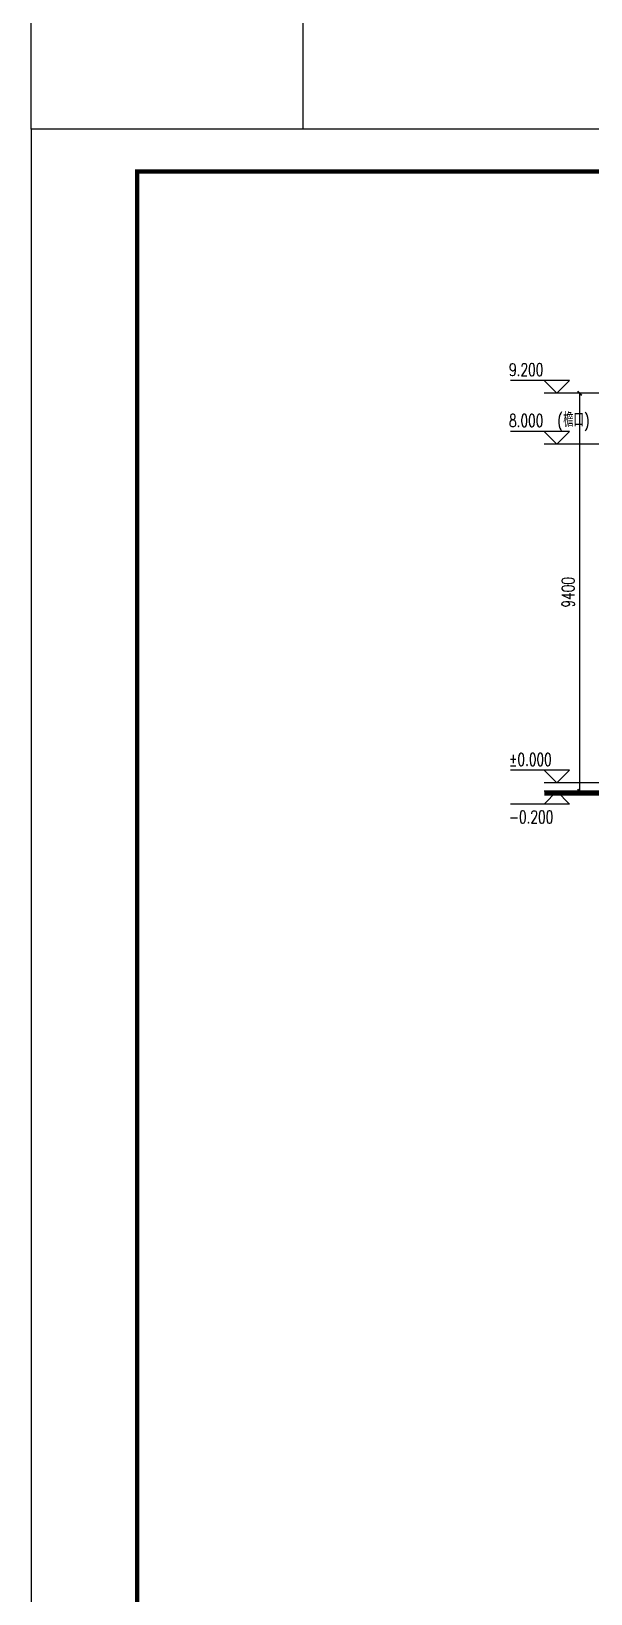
# Model space of a CAD drawing. Extents: x 4678611 to 4812712, y -485691 to -238224.
# Drawn here: x 4708672 to 4721883, y -460874 to -423979 of the extents above; entities that cross this region are included whole.
import ezdxf

# ---------------------------------------------------------------- set-up
doc = ezdxf.new("R2010")
doc.units = 0
doc.header["$LTSCALE"] = 1000
doc.header["$MEASUREMENT"] = 0
doc.layers.get('0').update_dxf_attribs({"linetype": 'CONTINUOUS'})
doc.layers.get('Defpoints').update_dxf_attribs({"linetype": 'CONTINUOUS'})
doc.layers.add('_0', color=7, linetype='CONTINUOUS', lineweight=25)
for name, color, linetype in [('DIM_ELEV', 3, 'CONTINUOUS'), ('PUB_DIM', 3, 'CONTINUOUS'), ('PUB_TEXT', 7, 'CONTINUOUS'), ('PUB_TITLE', 4, 'CONTINUOUS')]:
    doc.layers.add(name, color=color, linetype=linetype)
doc.styles.add('_TCH_DIM', font='SIMPLEX', dxfattribs={"bigfont": 'GBCBIG'})
doc.styles.add('_TCH_DIM_T3', font='SIMPLEX', dxfattribs={"width": 0.705882, "bigfont": 'GBCBIG'})
doc.dimstyles.new('_TCH_ARCH&&100', dxfattribs={"dimtxt": 297.5, "dimasz": 100, "dimexe": 250, "dimexo": 300, "dimgap": 126.25, "dimtad": 1, "dimdec": 0, "dimzin": 0, "dimdsep": 46, "dimtxsty": '_TCH_DIM_T3', "dimblk": 'ARCHTICK', "dimcen": 0.09, "dimclrt": 7, "dimazin": 2, "dimtfac": 1, "dimtdec": 0, "dimtix": 1, "dimtmove": 2, "dimatfit": 3, "dimfxl": 0, "dimtolj": 1, "dimtzin": 0, "dimarcsym": 0})

# ---------------------------------------------------------------- blocks, each defined once
blk = doc.blocks.new('_ArchTick')
at = {"color": 0, "linetype": 'ByBlock', "const_width": 0.4}
blk.add_lwpolyline([(-0.5, -0.5), (0.5, 0.5)], dxfattribs=at)
blk = doc.blocks.new('*D118')
at = {"layer": 'Defpoints', "color": 0}
for p in [(4721622, -432526), (4723210, -432526), (4723210, -441926)]:
    blk.add_point(p, dxfattribs=at)
at = {"layer": 'PUB_DIM', "color": 0, "lineweight": -2}
for p, q in [((4722910, -432526), (4721372, -432526)), ((4721622, -441926), (4721622, -432526)), ((4722910, -441926), (4721372, -441926))]:
    blk.add_line(p, q, dxfattribs=at)
at = {"layer": 'PUB_DIM', "color": 0, "lineweight": -2, "xscale": 100, "yscale": 100, "zscale": 100}
for p, rotation in [((4721622, -432526), 90), ((4721622, -441926), 270)]:
    blk.add_blockref('_ArchTick', p, dxfattribs=dict(at, rotation=rotation))
at = {"layer": 'PUB_DIM', "color": 7, "insert": (4721347, -437226), "char_height": 297.5, "attachment_point": 5, "rotation": 90, "style": '_TCH_DIM_T3'}
blk.add_mtext('\\A1;9400', dxfattribs=at)

msp = doc.modelspace()

# ---------------------------------------------------------------- linework, layer by layer
at = {"layer": '_0', "color": 0}
msp.add_line((4746839.5, -441926.4), (4720783.4, -441926.4), dxfattribs=at)
msp.add_lwpolyline([(4708672.5, -422737.3), (4715084.9, -422737.3), (4715084.9, -426290.7), (4708672.5, -426290.7)], close=True, dxfattribs=at)
at = {"layer": '_0', "color": 0, "const_width": 100}
msp.add_lwpolyline([(4746839.5, -441976.4), (4720783.4, -441976.4)], dxfattribs=at)
at = {"layer": 'DIM_ELEV'}
for p, q in [((4721383.4, -432223.9), (4719984.5, -432223.9)), ((4721083.4, -432523.9), (4720783.4, -432223.9)), ((4721083.4, -432523.9), (4721383.4, -432223.9)), ((4721783.4, -432523.9), (4720783.4, -432523.9)), ((4721383.4, -433426.4), (4719984.5, -433426.4)), ((4721083.4, -433726.4), (4720783.4, -433426.4)), ((4721083.4, -433726.4), (4721383.4, -433426.4)), ((4721783.4, -433726.4), (4720783.4, -433726.4)), ((4721383.4, -441426.4), (4719984.5, -441426.4)), ((4721083.4, -441726.4), (4720783.4, -441426.4)), ((4721083.4, -441726.4), (4721383.4, -441426.4)), ((4722212.1, -441726.4), (4720783.4, -441726.4)), ((4721083.4, -441926.4), (4720783.4, -442226.4)), ((4721783.4, -441926.4), (4720783.4, -441926.4)), ((4721083.4, -441926.4), (4721383.4, -442226.4)), ((4721383.4, -442226.4), (4719984.5, -442226.4))]:
    msp.add_line(p, q, dxfattribs=at)
at = {"layer": 'PUB_DIM'}
for p, q in [((4723709.9, -432525.9), (4720783.4, -432525.9)), ((4723709.9, -433726.4), (4720783.4, -433726.4)), ((4723709.9, -441726.4), (4720783.4, -441726.4))]:
    msp.add_line(p, q, dxfattribs=at)
at = {"layer": 'PUB_TITLE', "color": 4}
msp.add_lwpolyline([(4708672.5, -485690.7), (4792772.5, -485690.7), (4792772.5, -426290.7), (4708672.5, -426290.7)], close=True, dxfattribs=at)
at = {"layer": 'PUB_TITLE', "color": 4, "const_width": 100}
msp.add_lwpolyline([(4711172.5, -484690.7), (4791772.5, -484690.7), (4791772.5, -427290.7), (4711172.5, -427290.7)], close=True, dxfattribs=at)

# ---------------------------------------------------------------- texts
at = {"layer": 'PUB_TEXT', "style": '_TCH_DIM', "width": 0.705882}
for s, p in [('9.200', (4719954.5, -432118.9)), ('8.000', (4719954.5, -433321.4)), ('(', (4721092.5, -433321.4)), (')', (4721724, -433321.4)), ('%%P0.000', (4719954.5, -441321.4)), ('-0.200', (4719954.5, -442681.4))]:
    msp.add_text(s, height=297.5, dxfattribs=at).set_placement(p)
at = {"layer": 'PUB_TEXT', "style": '_TCH_DIM'}
msp.add_text('檐口', height=337.59, dxfattribs=at).set_placement((4721232.5, -433321.4))

# ---------------------------------------------------------------- dimensions: what is measured, and where the dimension line sits
at = {"layer": 'PUB_DIM'}
dim = msp.add_aligned_dim(p1=(4723209.945, -441926.4222), p2=(4723209.945, -432525.9284), distance=1587.7287, dimstyle='_TCH_ARCH&&100', dxfattribs=at)
dim.commit()
dim.dimension.update_dxf_attribs({"geometry": '*D118', "text_midpoint": (4721347.2164, -437226.1753)})

doc.saveas('drawing.dxf')
